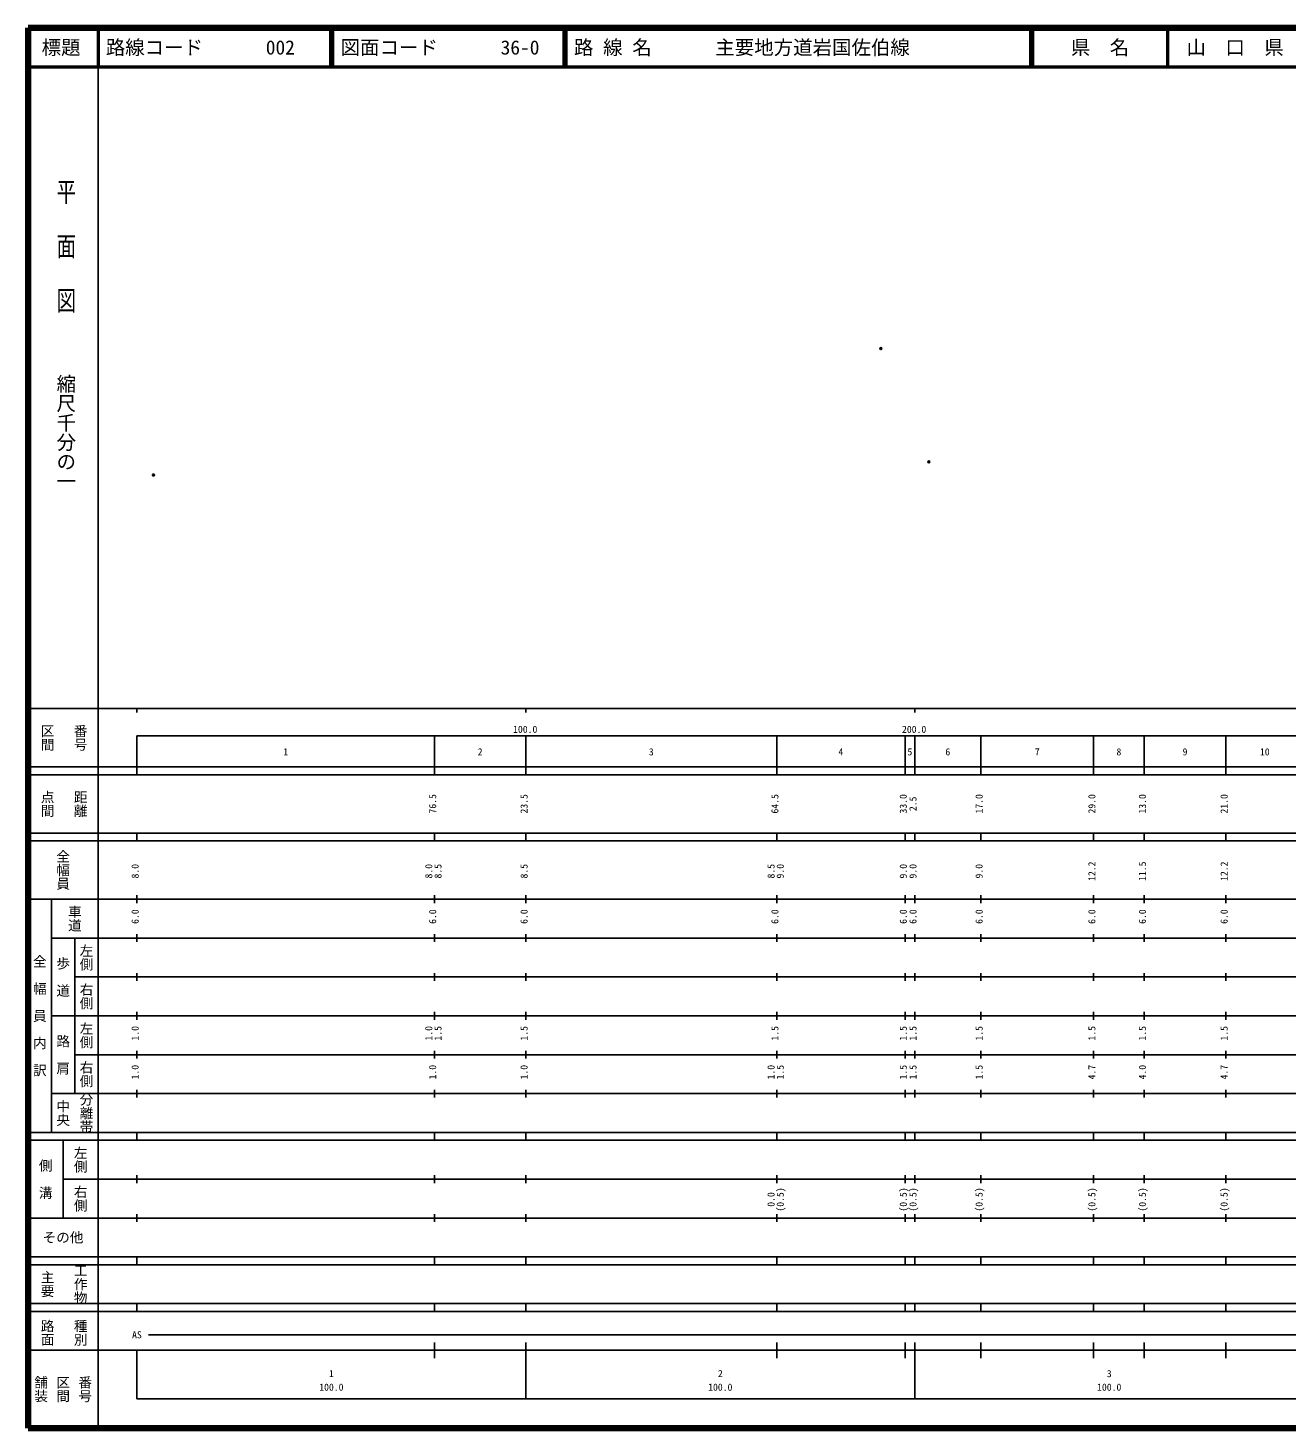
# Model space of a CAD drawing. Units: millimetres on the paper. Extents: x 40 to 680, y 20 to 380.
# Drawn here: x 40 to 363.7, y 20 to 380 of the extents above; entities that cross this region are included whole.
import ezdxf
from ezdxf.enums import TextEntityAlignment as Align

# ---------------------------------------------------------------- set-up
doc = ezdxf.new("R2010")
doc.units = ezdxf.units.MM
doc.header["$PDMODE"] = 32
doc.header["$PDSIZE"] = 0.5
doc.layers.add('M-OTRS', color=6, linetype='Continuous')
doc.layers.add('M-TTL-TXT', color=7, linetype='Continuous')
for name, color, linetype, lineweight in [('M-TTL', 2, 'Continuous', 140), ('M-TTL-BAND', 7, 'Continuous', 25), ('M-TTL-LINE', 7, 'Continuous', 50)]:
    doc.layers.add(name, color=color, linetype=linetype, lineweight=lineweight)
doc.styles.add('@ＭＳ ゴシック', font='')
doc.styles.add('ＭＳ ゴシック', font='')
doc.styles.get('@ＭＳ ゴシック').set_extended_font_data('@MS Gothic')
doc.styles.get('ＭＳ ゴシック').set_extended_font_data('MS Gothic')

msp = doc.modelspace()

# ---------------------------------------------------------------- linework, layer by layer
at = {"layer": 'M-OTRS'}
for p in [(259.307, 297.57), (271.648, 268.42), (72.235, 265.059)]:
    msp.add_point(p, dxfattribs=at)
at = {"layer": 'M-TTL'}
for p, q in [((40, 380), (40, 20)), ((680, 380), (40, 380)), ((40, 20), (680, 20))]:
    msp.add_line(p, q, dxfattribs=at)
at = {"layer": 'M-TTL-BAND'}
for p, q in [((58, 370), (58, 20)), ((40, 205), (579, 205)), ((68, 205), (68, 204)), ((168, 205), (168, 204)), ((268, 205), (268, 204)), ((68, 198), (579, 198)), ((68, 198), (68, 188)), ((144.5, 188), (144.5, 198)), ((168, 188), (168, 198)), ((232.5, 188), (232.5, 198)), ((265.5, 188), (265.5, 198)), ((268, 188), (268, 198)), ((285, 188), (285, 198)), ((314, 188), (314, 198)), ((327, 188), (327, 198)), ((348, 188), (348, 198)), ((40, 190), (579, 190)), ((40, 188), (579, 188)), ((40, 173), (579, 173)), ((68, 171), (68, 173)), ((144.5, 171), (144.5, 173)), ((168, 171), (168, 173)), ((232.5, 171), (232.5, 173)), ((265.5, 171), (265.5, 173)), ((268, 171), (268, 173)), ((285, 171), (285, 173)), ((314, 171), (314, 173)), ((327, 171), (327, 173)), ((348, 171), (348, 173)), ((40, 171), (579, 171)), ((40, 156), (579, 156)), ((46, 96), (46, 156)), ((68, 155), (68, 157)), ((144.5, 155), (144.5, 157)), ((168, 155), (168, 157)), ((232.5, 155), (232.5, 157)), ((265.5, 155), (265.5, 157)), ((268, 155), (268, 157)), ((285, 155), (285, 157)), ((314, 155), (314, 157)), ((327, 155), (327, 157)), ((348, 155), (348, 157)), ((46, 146), (579, 146)), ((52, 146), (52, 106)), ((68, 145), (68, 147)), ((144.5, 145), (144.5, 147)), ((168, 145), (168, 147)), ((232.5, 145), (232.5, 147)), ((265.5, 145), (265.5, 147)), ((268, 145), (268, 147)), ((285, 145), (285, 147)), ((314, 145), (314, 147)), ((327, 145), (327, 147)), ((348, 145), (348, 147)), ((68, 135), (68, 137)), ((144.5, 135), (144.5, 137)), ((168, 135), (168, 137)), ((232.5, 135), (232.5, 137)), ((265.5, 135), (265.5, 137)), ((268, 135), (268, 137)), ((285, 135), (285, 137)), ((314, 135), (314, 137)), ((327, 135), (327, 137)), ((348, 135), (348, 137)), ((52, 136), (579, 136)), ((46, 126), (579, 126)), ((68, 125), (68, 127)), ((144.5, 125), (144.5, 127)), ((168, 125), (168, 127)), ((232.5, 125), (232.5, 127)), ((265.5, 125), (265.5, 127)), ((268, 125), (268, 127)), ((285, 125), (285, 127)), ((314, 125), (314, 127)), ((327, 125), (327, 127)), ((348, 125), (348, 127)), ((52, 116), (579, 116)), ((68, 115), (68, 117)), ((144.5, 115), (144.5, 117)), ((168, 115), (168, 117)), ((232.5, 115), (232.5, 117)), ((265.5, 115), (265.5, 117)), ((268, 115), (268, 117)), ((285, 115), (285, 117)), ((314, 115), (314, 117)), ((327, 115), (327, 117)), ((348, 115), (348, 117)), ((46, 106), (579, 106)), ((68, 105), (68, 107)), ((144.5, 105), (144.5, 107)), ((168, 105), (168, 107)), ((232.5, 105), (232.5, 107)), ((265.5, 105), (265.5, 107)), ((268, 105), (268, 107)), ((285, 105), (285, 107)), ((314, 105), (314, 107)), ((327, 105), (327, 107)), ((348, 105), (348, 107)), ((40, 96), (579, 96)), ((40, 94), (579, 94)), ((49, 94), (49, 74)), ((68, 94), (68, 96)), ((144.5, 94), (144.5, 96)), ((168, 94), (168, 96)), ((232.5, 94), (232.5, 96)), ((265.5, 94), (265.5, 96)), ((268, 94), (268, 96)), ((285, 94), (285, 96)), ((314, 94), (314, 96)), ((327, 94), (327, 96)), ((348, 94), (348, 96)), ((49, 84), (579, 84)), ((68, 83), (68, 85)), ((144.5, 83), (144.5, 85)), ((168, 83), (168, 85)), ((232.5, 83), (232.5, 85)), ((265.5, 83), (265.5, 85)), ((268, 83), (268, 85)), ((285, 83), (285, 85)), ((314, 83), (314, 85)), ((327, 83), (327, 85)), ((348, 83), (348, 85)), ((40, 74), (579, 74)), ((68, 73), (68, 75)), ((144.5, 73), (144.5, 75)), ((168, 73), (168, 75)), ((232.5, 73), (232.5, 75)), ((265.5, 73), (265.5, 75)), ((268, 73), (268, 75)), ((285, 73), (285, 75)), ((314, 73), (314, 75)), ((327, 73), (327, 75)), ((348, 73), (348, 75)), ((40, 64), (579, 64)), ((40, 62), (579, 62)), ((68, 62), (68, 64)), ((144.5, 62), (144.5, 64)), ((168, 62), (168, 64)), ((232.5, 62), (232.5, 64)), ((265.5, 62), (265.5, 64)), ((268, 62), (268, 64)), ((285, 62), (285, 64)), ((314, 62), (314, 64)), ((327, 62), (327, 64)), ((348, 62), (348, 64)), ((40, 52), (579, 52)), ((68, 50), (68, 52)), ((144.5, 50), (144.5, 52)), ((168, 50), (168, 52)), ((232.5, 50), (232.5, 52)), ((265.5, 50), (265.5, 52)), ((268, 50), (268, 52)), ((285, 50), (285, 52)), ((314, 50), (314, 52)), ((327, 50), (327, 52)), ((348, 50), (348, 52)), ((40, 50), (579, 50)), ((71, 44), (565, 44)), ((40, 40), (579, 40)), ((68, 40), (68, 27.5)), ((144.5, 38), (144.5, 42)), ((168, 27.5), (168, 42)), ((232.5, 38), (232.5, 42)), ((265.5, 38), (265.5, 42)), ((268, 27.5), (268, 42)), ((285, 38), (285, 42)), ((314, 38), (314, 42)), ((327, 38), (327, 42)), ((348, 38), (348, 42)), ((68, 27.5), (579, 27.5))]:
    msp.add_line(p, q, dxfattribs=at)
at = {"layer": 'M-TTL-LINE'}
for p, q in [((58, 380), (58, 370)), ((117.75, 380), (117.75, 370)), ((118.25, 380), (118.25, 370)), ((177.75, 380), (177.75, 370)), ((178.25, 380), (178.25, 370)), ((297.75, 380), (297.75, 370)), ((298.25, 380), (298.25, 370)), ((333, 380), (333, 370)), ((40, 370), (680, 370))]:
    msp.add_line(p, q, dxfattribs=at)

# ---------------------------------------------------------------- texts
at = {"layer": 'M-TTL-BAND', "style": '@ＭＳ ゴシック', "width": 1.4}
msp.add_text('平  面  図', height=3.666, rotation=270, dxfattribs=at).set_placement((49.777, 306.475), align=Align.MIDDLE_RIGHT)
at = {"layer": 'M-TTL-BAND', "style": '@ＭＳ ゴシック'}
msp.add_text('縮尺千分の一', height=3.666, rotation=270, dxfattribs=at).set_placement((49.777, 261.03), align=Align.MIDDLE_RIGHT)
for s, p in [('区間', (45, 197.5)), ('番号', (53.5, 197.5)), ('点間', (45, 180.5)), ('距離', (53.5, 180.5)), ('全幅員', (49, 163.5)), ('車道', (52, 151)), ('左側', (55, 141)), ('全\u3000幅\u3000員\u3000内\u3000訳', (43, 126)), ('歩\u3000道', (49, 136)), ('右側', (55, 131)), ('左側', (55, 121)), ('路\u3000肩', (49, 116)), ('右側', (55, 111)), ('分離帯', (55, 101)), ('中央', (49, 101)), ('左側', (53.5, 89)), ('側\u3000溝', (44.5, 84)), ('右側', (53.5, 79)), ('工作物', (53.5, 57)), ('主要', (45, 57)), ('路面', (45, 44.5)), ('種別', (53.5, 44.5)), ('舗装', (43.333, 30)), ('区間', (49, 30)), ('番号', (54.667, 30))]:
    msp.add_text(s, height=2.566, rotation=270, dxfattribs=at).set_placement(p, align=Align.MIDDLE_CENTER)
at = {"layer": 'M-TTL-BAND', "style": 'ＭＳ ゴシック'}
for s, p in [('100.0', (167.844, 198.195)), ('200.0', (267.844, 198.195)), ('1', (106.25, 192.405)), ('2', (156.25, 192.405)), ('3', (200.25, 192.405)), ('4', (249, 192.405)), ('5', (266.75, 192.405)), ('6', (276.5, 192.405)), ('7', (299.5, 192.405)), ('8', (320.5, 192.405)), ('9', (337.5, 192.405)), ('10', (358, 192.405)), ('AS', (68, 42.5)), ('1', (118, 32.523)), ('2', (218, 32.523)), ('3', (318, 32.523)), ('100.0', (118, 29.033)), ('100.0', (218, 29.033)), ('100.0', (318, 29.033))]:
    msp.add_text(s, height=1.833, dxfattribs=at).set_placement(p, align=Align.BOTTOM_CENTER)
for s, p in [('76.5', (145.5, 180.5)), ('23.5', (169, 180.5)), ('64.5', (233.5, 180.5)), ('33.0', (266.5, 180.5)), ('2.5', (269, 180.5)), ('17.0', (286, 180.5)), ('29.0', (315, 180.5)), ('13.0', (328, 180.5)), ('21.0', (349, 180.5)), ('8.0', (69, 163.174)), ('8.0', (144.5, 163.174)), ('8.5', (146.87, 163.174)), ('8.5', (169, 163.174)), ('8.5', (232.5, 163.174)), ('9.0', (234.87, 163.174)), ('9.0', (266.5, 163.174)), ('9.0', (269, 163.174)), ('9.0', (286, 163.174)), ('12.2', (315, 163.174)), ('11.5', (328, 163.174)), ('12.2', (349, 163.174)), ('6.0', (69, 151.5)), ('6.0', (145.5, 151.5)), ('6.0', (169, 151.5)), ('6.0', (233.5, 151.5)), ('6.0', (266.5, 151.5)), ('6.0', (269, 151.5)), ('6.0', (286, 151.5)), ('6.0', (315, 151.5)), ('6.0', (328, 151.5)), ('6.0', (349, 151.5)), ('1.0', (69, 121.5)), ('1.0', (144.5, 121.5)), ('1.5', (146.87, 121.5)), ('1.5', (169, 121.5)), ('1.5', (233.5, 121.5)), ('1.5', (266.5, 121.5)), ('1.5', (269, 121.5)), ('1.5', (286, 121.5)), ('1.5', (315, 121.5)), ('1.5', (328, 121.5)), ('1.5', (349, 121.5)), ('1.0', (69, 111.5)), ('1.0', (145.5, 111.5)), ('1.0', (169, 111.5)), ('1.0', (232.5, 111.5)), ('1.5', (234.87, 111.5)), ('1.5', (266.5, 111.5)), ('1.5', (269, 111.5)), ('1.5', (286, 111.5)), ('4.7', (315, 111.5)), ('4.0', (328, 111.5)), ('4.7', (349, 111.5)), ('0.0', (232.5, 78.764)), ('(0.5)', (234.87, 78.764)), ('(0.5)', (266.5, 78.764)), ('(0.5)', (269, 78.764)), ('(0.5)', (286, 78.764)), ('(0.5)', (315, 78.764)), ('(0.5)', (328, 78.764)), ('(0.5)', (349, 78.764))]:
    msp.add_text(s, height=1.833, rotation=90, dxfattribs=at).set_placement(p, align=Align.BOTTOM_CENTER)
msp.add_text('その他', height=2.566, dxfattribs=at).set_placement((49, 69), align=Align.MIDDLE_CENTER)
at = {"layer": 'M-TTL-TXT', "style": 'ＭＳ ゴシック'}
for s, p in [('標題', (48.5, 375)), ('県\u3000名', (315.625, 375)), ('山\u3000口\u3000県', (350.375, 375))]:
    msp.add_text(s, height=3.666, dxfattribs=at).set_placement(p, align=Align.MIDDLE_CENTER)
for s, p in [('路線コード', (60, 375)), ('002', (101.142, 375)), ('図面コード', (120.38, 375)), ('36-0', (161.521, 375)), ('路 線 名', (180.38, 375)), ('主要地方道岩国佐伯線', (216.734, 375))]:
    msp.add_text(s, height=3.666, dxfattribs=at).set_placement(p, align=Align.MIDDLE_LEFT)

doc.saveas('drawing.dxf')
